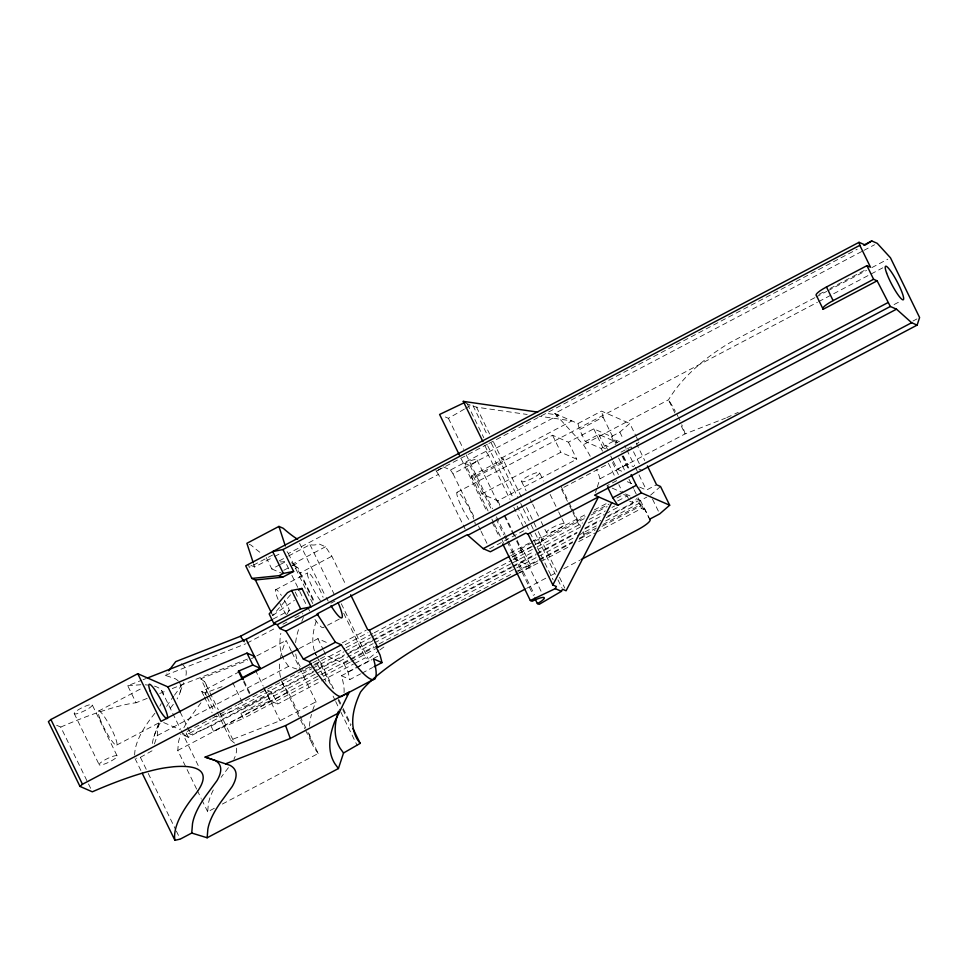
<?xml version="1.0" encoding="UTF-8"?>
<svg xmlns="http://www.w3.org/2000/svg" width="968" height="968" viewBox="0 0 968 968"><rect width="100%" height="100%" fill="white"/><g stroke="black" fill="none" stroke-linecap="round" stroke-linejoin="round"><path stroke-width="0.73" stroke-dasharray="4.84 3.63" d="M152.496 743.448L152.617 741.984A505.986 97.417 -26 0 1 160.761 722.019M154.42 743.884L157.3 735.571L158.002 727.041A494.491 95.203 -26 0 1 158.909 723.048M196.637 789.114L177.773 750.442L178.414 742.698A482.899 92.964 -26 0 1 180.907 734.095M214.351 808.268L207.697 811.789L208.326 804.045A482.899 92.964 -26 0 1 214.884 787.093M595.514 492.446L596.857 488.344M597.304 486.977L600.003 478.773A27.999 4.441 62.2 0 0 596.687 469.589M152.012 750.817L140.396 757.339L136.379 758.246M153.972 736.479L158.837 723.011M180.133 692.144L183.557 682.694M287.121 614.135L288.863 610.735L293.292 610.614M291.332 651.077L286.129 640.405L284.374 644.494A898.183 172.921 -26 0 0 280.333 658.494M301.774 621.323L303.432 617.463M291.985 652.408L316.052 701.752L314.298 705.841A898.183 172.921 -26 0 0 312.216 711.843M605.617 520.99L639.025 503.372L641.518 508.49L643.72 509.446L643.768 507.292L640.683 505.949L638.19 500.831L635.686 499.742M173.308 704.329L168.674 710.403M200.945 702.804L193.745 712.557A482.899 92.964 -26 0 0 183.63 728.214M228.424 767.648L223.656 773.904A482.899 92.964 -26 0 0 221.14 777.328M178.197 680.94A239.616 46.125 -26 0 0 174.857 678.532L165.238 675.361L166.98 673.075M154.88 713.295L151.782 717.167A525.394 101.156 -26 0 0 134.673 755.246M174.482 695.193L182.323 684.388A251.123 48.352 -26 0 0 183.654 681.908M271.427 612.829L272.71 615.466L290.981 594.219M493.511 442.001L501.363 458.094L503.566 459.05L504.34 462.075L472.299 478.978L471.513 475.954L473.618 476.873L552.546 435.237L568.446 442.194L593.735 428.848L611.401 436.568L619.835 432.115L629.793 423.464L635.661 435.479M636.702 444.082L638.916 442.158M650.569 495.144L660.527 486.481M314.902 665.306L320.311 661.616L318.98 659.765M272.71 615.466L294.417 600.341M436.798 470.956L441.154 468.246M464.398 409.101L448.414 418.321L443.368 416.119M465.668 408.339L470.702 405.289L476.522 407.165L527.173 414.461M464.834 463.309L470.061 465.608L471.779 464.64A11.592 2.226 -26 0 0 476.728 459.57A11.592 2.226 -26 0 0 466.661 462.401L464.834 463.309L488.114 511.056M272.589 555.015L249.236 567.333L248.449 564.32M250.93 565.397L254.632 567.018L273.327 557.157M274.658 556.455L281.337 552.934M438.129 470.242L487.509 444.203M488.852 443.501L857.212 249.236M287.072 551.627L288.343 553.527L438.456 474.356L462.522 523.712M590.226 456.231A27.999 4.441 62.2 0 0 583.377 444.711L554.737 413.421L862.585 251.075M863.916 250.373L874.576 244.759M443.332 466.891L450.495 470.012L485.912 451.342L488.114 452.298L558.621 415.115L545.214 413.191M279.268 560.871L287.29 556.648M288.621 555.947L309.99 544.681L312.253 544.996A390.128 61.867 62.2 0 0 318.545 543.726L325.502 546.763L331.855 556.249L346.096 585.434M266.2 557.459L271.814 568.954L279.171 565.082M280.405 564.429L285.306 561.839L289.263 569.946M450.495 470.012L453.036 473.812L488.453 455.129L509.942 499.319M291.32 562.735L293.449 563.666L325.502 546.763M283.757 570.297L291.223 566.353M292.469 565.699L299.935 561.767M501.363 458.094L571.858 420.911L539.091 416.179M295.216 568.543L297.66 567.248L314.794 602.362M471.513 475.954L503.566 459.05M818.964 294.369L826.321 290.485M830 288.549L866.566 269.261M814.741 297.721L730.888 342.14A139.573 71.402 -22.3 0 0 707.451 357.894C692.326 369.631 678.435 383.352 668.477 399.832L583.377 444.711M816.06 297.019L826.696 291.416M828.015 290.715L866.541 270.399M871.865 267.604L887.801 259.194M554.737 413.421L577.932 423.56L601.539 411.11L629.793 423.464M293.449 563.666L299.814 573.153L331.855 556.249M457.029 492.349L817.391 302.318M818.722 301.605L882.78 267.821M275.602 589.778L307.642 572.875M602.507 451.161L601.188 448.474L585.301 441.529L579.493 429.598L603.1 417.147L601.539 411.11M481.919 493.91L560.859 452.274L576.746 459.219L497.806 500.855L481.919 493.91L473.618 476.873M585.301 441.529L598.793 434.414L617.983 442.799M98.446 711.141L141.062 688.671M273.17 619.012L288.863 610.735M607.481 449.382L605.544 445.401L615.672 440.065L619.532 441.759M601.188 448.474L602.882 447.579L605.593 448.777M247.022 643.115L276.267 627.7M282.91 624.191L286.891 622.085M294.865 617.886L302.839 613.676M894.081 304.569L900.748 301.048M330.923 603.173L334.916 601.067M620.996 452.153L631.112 446.817L639.521 464.047M605.569 465.318L561.259 488.683L569.015 504.582M251.511 658.663L255.504 656.558M256.835 655.856L286.129 640.405M613.301 461.3L617.173 469.25L627.3 463.914L633.737 466.733M600.003 478.773L685.102 433.894L725.492 418.164M203.703 695.544L201.755 691.575L239.495 671.671M339.32 619.06L323.421 627.445A27.044 4.283 62.2 0 1 314.443 618.661M912.957 321.037L916.938 318.932M616.713 480.636L606.9 485.815L610.881 487.557M299.269 648.487L317.879 638.674L328.745 643.43M116.777 745.045L159.393 722.576M489.59 548.759L524.922 530.125M157.3 735.571L288.561 666.347L296.801 669.009M510.136 553.127L530.174 542.564M531.505 541.862L540.858 536.925L543.399 540.725L532.715 546.351M342.212 642.873L366.243 630.192M513.318 532.654L521.074 548.553L586.33 514.129M594.328 509.918L606.307 503.602M616.967 497.976L620.96 495.87M510.826 555.656L522.841 549.316L531.142 566.353L519.138 572.693M556.915 572.003L541.233 539.854L585.132 516.706M593.118 512.495L609.078 504.074M345.274 644.664L367.985 632.685M512.266 556.6L533.634 545.323M534.977 544.621L584.406 518.558M591.085 515.036L607.117 506.579M617.802 500.94L627.155 496.003L629.031 499.839M531.384 547.065L511.346 557.629L531.142 566.353M312.87 662.729L326.192 655.711L343.846 663.431L347.996 671.949L349.944 679.5L360.628 673.861M187.151 731.457L211.206 718.776M212.536 718.075L236.579 705.394M237.922 704.692L312.737 665.234M314.068 664.532L344.789 648.318M346.133 647.616L372.849 633.532M374.18 632.818L511.782 560.254M513.125 559.552L535.836 547.573M537.167 546.872L582.591 522.914M589.27 519.393L605.303 510.935M611.982 507.413L614.656 506.01M639.582 487.086L646.442 490.086L656.558 484.75M313.656 665.96L303.662 671.235L301.084 667.678M183.533 733.175L184.779 735.728L311.696 668.803M313.027 668.089L343.761 651.887M345.092 651.186L370.478 637.803M371.809 637.089L510.753 563.824M512.084 563.122L533.465 551.845M538.801 549.025L580.219 527.185M588.229 522.962L604.262 514.504M605.605 513.802L618.963 506.76M213.396 715.425L216.711 716.877L244.384 706.616L271.875 692.12L277.683 704.051L320.214 681.617M184.779 735.728L188.312 737.277L344.62 654.84M349.956 652.021L511.612 566.776M512.943 566.074L535.655 554.095M536.986 553.394L577.073 532.255M585.083 528.032L599.785 520.276M607.795 516.053L633.181 502.658L630.688 497.552M188.312 737.277L185.82 732.159L191.18 734.591L211.036 726.109L345.854 654.997M347.185 654.295L372.547 640.925M373.89 640.223L511.382 567.708M512.713 567.006L535.401 555.039M536.744 554.337L576.783 533.211M584.793 528.988L600.813 520.542M606.149 517.735L638.19 500.831M636.375 498.701L640.453 500.48L646.769 497.141M318.133 679.028L243.307 718.486L240.814 713.38L315.641 673.909M316.984 673.208L373.103 643.611M374.434 642.909L537.458 556.939M538.801 556.225L576.214 536.502M577.557 535.788L596.264 525.926M579.203 539.176L584.527 536.369L584.454 534.288L596.336 528.02M602.931 524.535L641.227 504.34L639.025 503.372M211.036 726.109L213.529 731.215L349.678 659.414M351.009 658.7L373.709 646.733M379.045 643.926L513.875 572.826M515.206 572.112L537.893 560.145M539.236 559.443L572.608 541.85M579.275 538.329L595.296 529.883M601.975 526.362L640.683 505.949M177.773 750.442L288.307 692.156L299.366 714.82M518.061 571.423L538.002 560.908M539.333 560.206L572.56 542.685M343.846 663.431L349.182 660.612M350.525 659.91L374.555 647.229M323.481 676.208L350.21 662.112M351.541 661.41L375.596 648.717M518.582 573.322L570.684 545.831M578.707 541.608L594.739 533.15M596.082 532.448L641.518 508.49M321.545 680.915L353.441 664.096M354.76 663.395L365.396 657.792L368.264 659.051L371.809 656.122A146.483 28.205 -26 0 1 378.887 650.678M347.996 671.949L356.006 667.714M357.349 667.012L372.039 659.269M373.37 658.567L378.706 655.747M344.015 692.556A96.57 15.319 62.2 0 0 342.067 677.866L341.401 675.761L372.111 659.571M361.959 673.159L372.644 667.521M526.544 588.362L549.195 576.42M550.526 575.718L557.193 572.197M563.86 568.688L579.844 560.254M217.086 712.049L230.747 740.048L280.091 720.712L316.052 701.752M222.35 804.057L318.23 753.491L306.529 729.485M726.786 417.595L733.454 414.558M240.814 713.38L270.266 700.808L277.683 704.051M213.529 731.215L243.307 718.486M147.184 698.388L136.04 702.756L127.74 685.719L141.667 680.262M143.058 679.717L145.841 678.616M165.238 675.361L245.703 643.817M159.72 693.475L166.69 690.741M172.256 688.563L247.457 659.075M208.628 694.709L200.824 678.713L247.433 660.442M201.755 691.575L205.083 693.028L224.915 685.574M127.74 685.719L140.892 684.739M145.236 684.8L148.201 685.102M541.233 539.854L543.399 540.725M163.677 722.551L179.624 729.473M605.544 445.401L608.122 446.526M638.88 468.984L642.752 470.666M465.765 403.124L470.702 405.289M617.173 469.25L623.61 472.069M627.252 481.689L632.733 484.097M612.199 488.126L622.799 492.76L618.867 484.714M625.51 493.946L630.942 496.33M623.622 494.466L627.155 496.003M629.648 501.121L633.181 502.658M521.074 548.553L522.841 549.316M249.212 544.318L251.196 545.19A390.128 61.867 62.2 0 0 262.461 554.132M292.167 564.84L297.66 567.248M271.814 568.954L282.801 573.758M341.401 675.761L349.944 679.5M271.875 692.12L264.458 688.877L270.266 700.808M56.64 725.286L60.754 727.077L91.016 789.114M200.824 678.713L204.672 681.823L218.332 709.834M230.747 740.048L234.595 743.17L218.986 711.165M288.561 666.347L284.931 661.35A886.603 170.695 -26 0 1 280.829 633.314M288.307 692.156L284.483 686.881A898.183 172.921 -26 0 1 279.921 661.108M318.23 753.491L314.406 748.228A898.183 172.921 -26 0 1 309.47 732.34M485.912 451.342L488.453 455.129M435.915 470.569L438.456 474.356M674.877 412.937L668.477 399.832A27.999 4.441 62.2 0 1 675.325 411.352M681.266 426.029L685.102 433.894A27.999 4.441 62.2 0 0 681.787 424.71M636.303 436.822L638.263 440.827M636.266 443.138L644.773 460.586M619.835 432.115L623.09 438.794M627.651 448.148L628.946 450.822M652.529 499.161L658.397 511.201M624.844 445.8L626.151 448.474M626.804 449.817L634.657 465.923M635.31 467.266L646.442 490.086M615.672 440.065L616.955 442.715M623.416 455.964L627.3 463.914M622.932 456.134L629.394 469.383M603.1 417.147L616.132 443.864M622 455.892L628.51 469.25M611.401 436.568L615.309 444.602M644.337 508.091L650.157 520.022M640.453 500.48L649.588 519.223M618.612 457.973L625.074 471.222M628.946 479.172L633.471 488.441M634.113 489.772L637.355 496.39M637.997 497.721L643.72 509.446M610.711 456.001L612.659 459.981M598.793 434.414L605.992 449.176M612.538 462.595L618.431 474.671M593.735 428.848L602.882 447.579M608.388 463.236L614.934 476.655M568.446 442.194L576.746 459.219M552.546 435.237L560.859 452.274M561.186 486.589L568.301 501.158M568.942 502.489L571.531 507.789M572.173 509.107L580.57 526.338M583.159 531.638L584.454 534.288M569.656 505.901L572.245 511.201M572.887 512.532L580.001 527.1M582.579 532.4L584.527 536.369M539.636 472.892A10.043 1.936 -26 0 1 525.987 481.084A10.043 1.936 -26 0 1 526.084 477.333A10.043 1.936 -26 0 1 539.636 472.892L543.568 480.963M550.126 494.418L558.004 510.547M558.657 511.89L561.283 517.275M561.936 518.618L564.562 524.003A10.043 1.936 -26 0 1 550.913 532.182A10.043 1.936 -26 0 1 551.01 528.431A10.043 1.936 -26 0 1 564.562 524.003M521.51 481.314L526.096 490.728M530.028 498.798L532.001 502.828M532.654 504.171L538.559 516.283M541.185 521.655L546.424 532.412M504.34 462.075L521.946 498.169M526.507 507.522L537.591 530.246M538.244 531.589L540.858 536.925M476.522 407.165L489.59 433.966M559.528 577.364L564.767 588.084M472.989 405.616L487.364 435.104M491.296 443.138L517.444 496.753M520.711 503.457L522.672 507.486M523.325 508.817L530.512 523.567M531.166 524.91L534.433 531.601M535.086 532.944L555.354 574.484M557.967 579.844L561.888 587.879M467.459 404.249L483.806 437.766M487.727 445.8L513.221 498.072M517.142 506.119L525.648 523.543M526.302 524.886L553.091 579.82M484.847 445.595L488.114 452.298M497.806 500.855L499.754 504.824M504.921 515.424L512.677 531.323M477.067 460.042L499.5 506.034M504.11 515.508L514.008 535.8M516.646 541.209L541.717 592.61M448.414 418.321L463.563 449.382M466.201 454.779L492.518 508.744M496.463 516.827L505.006 534.336M505.659 535.679L507.631 539.721M508.285 541.064L534.554 594.933M470.061 465.608L491.381 509.301M495.979 518.739L503.856 534.893M504.522 536.236L506.494 540.277M507.147 541.632L533.416 595.501M491.853 519.078L494.031 523.18M494.466 524.426L503.59 543.133M461.325 459.026L486.977 511.612M492.228 522.393L499.452 537.204M453.036 473.812L474.574 517.977M478.494 525.999L480.455 530.016M481.108 531.359L487.63 544.742M463.176 525.043L465.124 529.048M341.305 603.754L368.264 659.051M343.688 613.288L365.396 657.792M309.99 544.681L334.674 595.296M299.572 543.278L322.961 591.218A27.044 4.283 62.2 0 0 325.514 596.24M299.814 573.153L314.043 602.338M288.343 553.527L313.063 604.213M291.888 575.343L299.136 590.202M299.802 591.557L304.412 601.007A27.044 4.283 62.2 0 0 306.965 606.029M295.192 592.005L298.035 597.825M317.879 638.674L322.997 649.153M323.639 650.472L325.55 654.404M320.311 661.616L334.698 691.104M338.619 699.138L342.539 707.185M343.192 708.528L351.033 724.609M316.596 655.941L315.29 653.255A855.7 164.742 -26 0 0 316.367 655.639M317.25 657.284L332.29 688.103M338.171 700.166L340.131 704.196M342.745 709.556L350.597 725.637M317.407 663.987L325.901 681.411M333.089 696.149L335.049 700.179M335.702 701.522L340.288 710.899M340.942 712.242L357.277 745.747M300.019 716.151L305.876 728.154M282.027 681.98L304.799 728.662M305.44 729.993L311.95 743.327M255.383 670.038L263.187 686.034M263.828 687.377L280.091 720.712M244.021 680.94L249.841 692.87M243.573 681.787L249.381 693.717M232.756 682.767L244.384 706.616M209.282 696.04L216.433 710.718M205.083 693.028L206.378 695.677M207.019 696.996L214.134 711.577M204.345 696.875L212.101 712.775M180.193 712.061L191.18 734.591M161.62 690.535L180.568 729.4M181.222 730.743L198.876 766.934M197.291 790.445L201.199 798.455M201.84 799.786L207.697 811.789M140.396 757.339L147.584 772.077M148.237 773.42L175.692 829.721M176.345 831.052L180.266 839.099M135.048 758.549L141.582 771.944M92.323 705.055A10.043 1.936 -26 0 1 78.674 713.235A10.043 1.936 -26 0 1 78.771 709.484A10.043 1.936 -26 0 1 92.323 705.055L117.249 756.153A10.043 1.936 -26 0 1 103.6 764.345A10.043 1.936 -26 0 1 103.685 760.594A10.043 1.936 -26 0 1 117.249 756.153M74.185 713.464L99.111 764.575M513.851 507.353L523.627 527.439M253.725 564.223L254.632 567.018M577.932 423.56L579.493 429.598M309.457 726.278A898.183 172.921 -26 0 1 311.478 714.408M236.531 748.155A262.727 50.578 -26 0 1 233.893 759.215M204.672 681.823A262.727 50.578 -26 0 1 205.083 695.399M314.406 650.786A855.7 164.742 -26 0 1 317.008 618.939M676.983 414.486A27.999 4.441 62.2 0 1 678.036 416.591M678.556 417.631A27.999 4.441 62.2 0 1 680.032 420.741M60.754 727.077A118.628 22.833 -26 0 1 136.04 702.756M738.281 412.308A139.573 20.897 -29.2 0 1 734.785 413.941M379.964 649.879A146.483 28.205 -26 0 1 386.74 645.015M154.469 686.118A220.172 42.386 -26 0 1 162.999 698.545M161.232 703.567A220.172 42.386 -26 0 1 159.853 706.156M284.604 561.428A390.128 61.867 62.2 0 1 280.212 561.888M328.225 601.152A27.044 4.283 62.2 0 1 326.18 597.486M320.384 600.547A17.388 2.759 62.2 0 1 308.719 578.961A17.388 2.759 62.2 0 1 311.406 575.73A17.388 2.759 62.2 0 1 323.082 597.304M286.334 614.644A17.388 2.759 62.2 0 1 279.885 603.294M278.082 599.386A17.388 2.759 62.2 0 1 281.373 595.417M284.289 600.124A17.388 2.759 62.2 0 1 289.626 610.675M300.225 666.492A875.108 168.48 -26 0 1 295.543 652.444M295.615 642.643A875.108 168.48 -26 0 1 299.572 626.623M166.617 706.446A494.491 95.203 -26 0 1 173.696 696.173M181.294 663.794A251.123 48.352 -26 0 1 185.505 677.298M179.007 681.895A239.616 46.125 -26 0 1 177.096 698.908M309.675 610.941A27.044 4.283 62.2 0 1 307.63 607.275M468.718 519.429A18.924 3.001 62.2 0 1 457.465 496.79A18.924 3.001 62.2 0 1 461.833 496.378A18.924 3.001 62.2 0 1 473.836 518.957M474.828 522.103A18.924 3.001 62.2 0 1 475.227 524.366M99.631 717.905A19.312 3.061 62.2 0 0 115.918 745.13A19.312 3.061 62.2 0 0 107.279 721.257A19.312 3.061 62.2 0 0 99.631 717.905"/><path stroke-width="1.45" d="M191.737 833.049L192.499 823.744A505.986 97.417 -26 0 1 208.556 792.163L216.977 780.668A239.616 46.125 -26 0 0 214.727 760.291L205.119 757.121L285.572 725.576L349.363 691.938L334.662 721.705A886.603 170.695 -26 0 0 334.771 763.558L338.401 768.556L207.152 837.768L191.737 833.049L180.266 839.099L174.918 840.309L142.236 773.287M207.152 837.768L207.842 829.249A494.491 95.203 -26 0 1 223.547 798.382L232.163 786.585A251.123 48.352 -26 0 0 229.815 765.24L205.119 757.121M581.175 559.552L637.138 530.04A19.312 3.715 -26 0 0 649.588 519.223L659.704 513.887L669.675 505.223L641.421 492.869L617.838 505.308L594.618 495.18L917.12 325.115L919.6 317.54L890.463 257.791L877.238 243.343L871.757 240.947L863.746 245.17M338.401 768.556L343.543 752.995L360.193 743.376L353.005 728.626M502.743 543.943L530.331 600.499L555.269 588.629L556.358 586.523L552.825 584.974L598.502 496.886L527.996 534.058L525.709 533.138L490.365 551.772L483.214 548.65L467.205 534.735L317.117 613.881L335.436 642.244L341.329 644.809L342.914 647.326A96.57 15.319 62.2 0 0 374.12 660.975L373.454 658.857L381.997 662.596L380.049 655.046L375.886 646.527L377.653 647.302L517.795 573.395M534.735 598.188L537.361 603.572L539.152 604.359L561.44 591.327L562.541 589.222L566.074 590.77L611.74 502.67M168.734 670.776L175.728 661.628L240.463 636.266L271.863 619.702M346.774 695.06L348.504 692.979M180.193 712.061L167.912 686.893L137.758 673.704L50.893 719.514L48.4 721.68L79.969 786.403L92.323 791.812A118.628 22.833 -26 0 1 167.609 767.479L173.587 766.741A220.172 42.386 -26 0 1 194.762 795.055L191.664 798.927A525.394 101.156 -26 0 0 174.555 837.005L174.918 840.309M79.969 786.403L82.462 784.237L311.539 663.431M871.757 240.947L865.223 245.013L859.039 242.315L245.703 565.796L251.862 578.428L255.395 579.977L282.68 577.182L293.631 571.41L282.971 549.546L272.686 551.566L283.358 573.419L293.631 571.41M537.361 603.572L539.079 602.616A11.592 2.226 -26 0 0 544.016 597.534A11.592 2.226 -26 0 0 533.961 600.378L532.122 601.285L530.331 600.499M297.624 539.273L294.514 537.24A390.128 61.867 62.2 0 1 283.237 528.286L278.941 526.41L246.888 543.314L253.265 562.832M282.971 549.546L859.814 245.327L859.039 242.315M251.862 578.428L279.147 575.645L283.358 573.419M917.12 325.115L911.638 322.719L896.513 309.179L890.33 306.481L877.129 280.829L823.151 309.288L816.508 295.663A15.452 2.977 -26 0 1 826.466 287L866.953 265.656L870.486 267.192L859.814 245.327M823.151 309.288A15.452 2.977 -26 0 1 833.121 300.624L873.596 279.28L877.129 280.829M273.678 623.15L300.661 608.908L310.934 606.9L301.943 588.447L291.658 590.456L287.46 592.67L269.177 613.918L273.678 623.15L277.211 624.687L279.752 628.486L285.935 631.184L303.383 659.135L309.276 661.713L310.861 664.23A96.57 15.319 62.2 0 0 342.926 695.593L374.979 678.689M298.567 590.226L301.943 588.447M147.233 678.072L246.114 639.316L275.348 623.9M277.211 624.687L887.789 302.681M279.752 628.486L890.33 306.481M285.935 631.184L317.976 614.281M468.089 535.122L896.513 309.179M483.214 548.65L911.638 322.719M241.915 677.939L260.235 668.271L246.114 639.316M297.938 649.189L161.015 721.402L137.758 673.704M303.383 659.135L335.436 642.244M607.553 487.134L612.744 497.721L636.339 485.283L641.421 492.869M309.276 661.713L341.329 644.809M350.658 594.775L367.586 629.49L369.352 630.265L509.495 556.358M373.975 666.819L381.997 662.596M525.213 589.064L454.597 626.308A146.483 28.205 -26 0 0 373.866 678.374M225.58 763.837L290.315 738.463L338.715 712.932M464.531 402.579L439.593 414.461L459.352 454.972M167.912 686.893L246.997 653.097L254.427 656.352M242.278 679.137L238.394 671.187L252.805 665.028L260.235 668.271M482.887 441.577L463.273 401.369L537.76 412.114M463.273 401.369L465.632 402.398M555.269 588.629L561.44 591.327M279.147 575.645L282.68 577.182M238.394 671.187L239.495 671.671L243.367 679.621M360.193 743.376L357.519 739.685A855.7 164.742 -26 0 1 360.495 692.132A146.483 28.205 -26 0 1 372.716 679.379M343.543 752.995L340.107 748.264A875.108 168.48 -26 0 1 338.473 711.202M240.463 636.266L244.202 641.663M612.744 497.721L617.838 505.308M252.805 665.028L246.997 653.097M866.953 265.656L873.596 279.28M826.466 287L833.121 300.624M669.675 505.223L660.527 486.481L656.558 484.75L647.398 465.959M631.124 474.598L636.339 485.283M527.996 534.058L552.825 584.974M369.352 630.265L377.653 647.302M291.658 590.456L300.661 608.908M255.395 579.977L271.427 612.829M50.893 719.514L82.462 784.237M285.572 725.576L290.315 738.463M278.941 526.41L285.318 545.928M338.122 602.701A27.044 4.283 62.2 0 1 341.704 617.862A27.044 4.283 62.2 0 1 330.971 605.75M150.234 691.225A19.312 3.061 62.2 0 0 166.52 718.45A19.312 3.061 62.2 0 0 157.881 694.564A19.312 3.061 62.2 0 0 150.234 691.225M886.615 273.049A18.924 3.001 62.2 0 0 902.575 299.729A18.924 3.001 62.2 0 0 894.117 276.328A18.924 3.001 62.2 0 0 886.615 273.049"/></g></svg>
